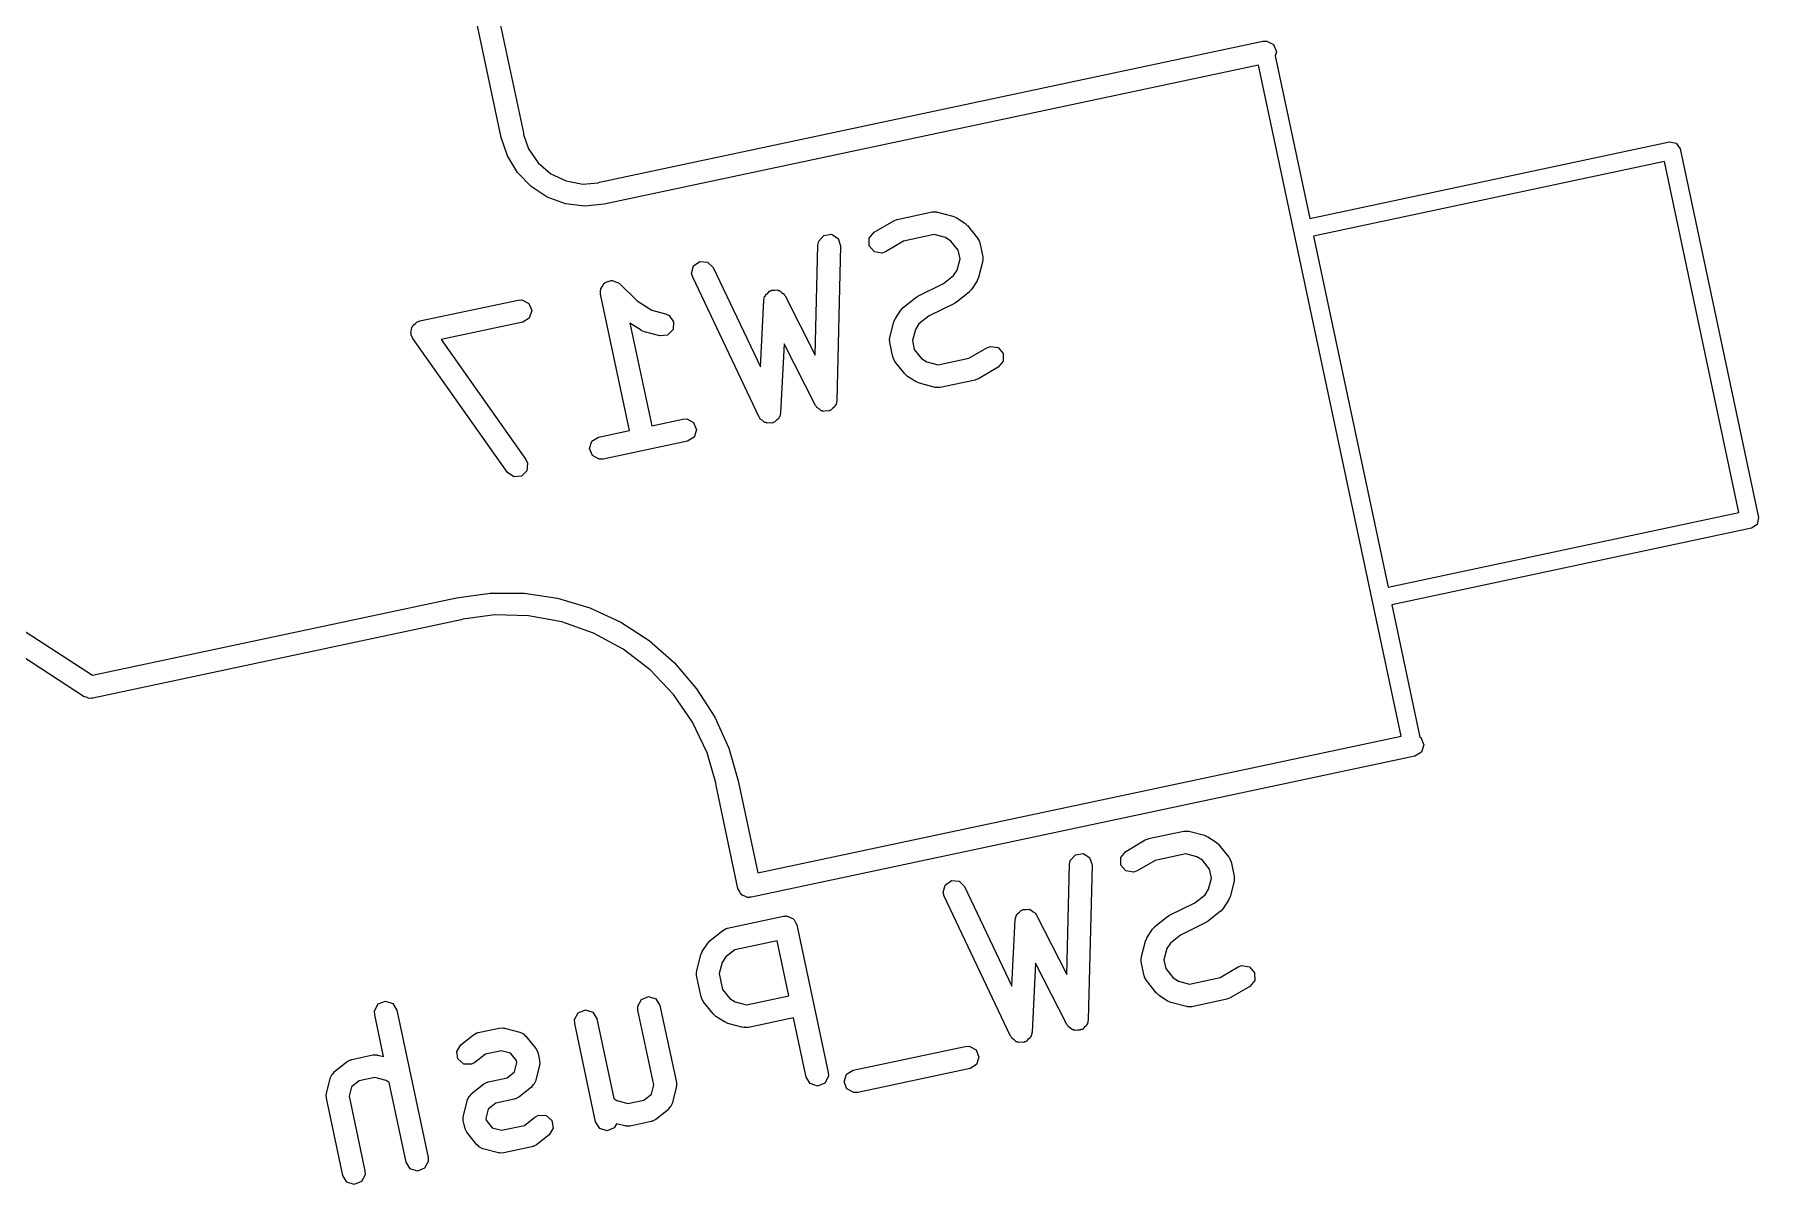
# Model space of a CAD drawing. Extents: x 1.67 to 9.8, y -5.96 to -1.88.
# Drawn here: x 7.0389 to 7.4892, y -3.6205 to -3.3202 of the extents above; entities that cross this region are included whole.
import ezdxf

# ---------------------------------------------------------------- set-up
doc = ezdxf.new("R2010")
doc.units = 0
doc.header["$MEASUREMENT"] = 0
doc.layers.add('BLACK', color=7, linetype='CONTINUOUS')

msp = doc.modelspace()

# ---------------------------------------------------------------- linework, layer by layer
at = {"layer": 'BLACK', "linetype": 'CONTINUOUS'}
for p, q in [((7.1608, -3.34708), (7.15287, -3.30977)), ((7.15839, -3.30735), (7.16658, -3.34586)), ((7.18642, -3.35874), (7.35971, -3.32191)), ((7.35971, -3.32191), (7.36074, -3.32187)), ((7.36074, -3.32187), (7.36252, -3.32282)), ((7.36252, -3.32282), (7.36328, -3.32469)), ((7.36328, -3.32469), (7.36294, -3.32573)), ((7.36294, -3.32573), (7.37197, -3.36821)), ((7.35863, -3.32818), (7.18765, -3.36452)), ((7.39588, -3.5034), (7.35863, -3.32818)), ((7.16658, -3.34586), (7.16658, -3.34586)), ((7.16658, -3.34586), (7.16658, -3.34586)), ((7.16658, -3.34586), (7.16658, -3.34586)), ((7.16658, -3.34586), (7.16659, -3.34633)), ((7.1624, -3.35189), (7.1608, -3.34708)), ((7.1608, -3.34708), (7.1608, -3.34708)), ((7.1608, -3.34708), (7.1608, -3.34708)), ((7.16659, -3.34633), (7.1679, -3.35004)), ((7.1679, -3.35004), (7.1704, -3.35367)), ((7.37197, -3.36821), (7.46593, -3.34823)), ((7.46593, -3.34823), (7.46771, -3.34856)), ((7.46771, -3.34856), (7.46874, -3.35005)), ((7.46874, -3.35005), (7.4892, -3.44633)), ((7.16503, -3.35622), (7.1624, -3.35189)), ((7.1704, -3.35367), (7.17375, -3.35653)), ((7.46461, -3.35335), (7.37295, -3.37283)), ((7.48409, -3.445), (7.46461, -3.35335)), ((7.16856, -3.35986), (7.16503, -3.35622)), ((7.17375, -3.35653), (7.17773, -3.35843)), ((7.17773, -3.35843), (7.18206, -3.35923)), ((7.18206, -3.35923), (7.18613, -3.35891)), ((7.18613, -3.35891), (7.18642, -3.35874)), ((7.18642, -3.35874), (7.18642, -3.35874)), ((7.18642, -3.35874), (7.18642, -3.35874)), ((7.17282, -3.36262), (7.16856, -3.35986)), ((7.17757, -3.36437), (7.17282, -3.36262)), ((7.1826, -3.36501), (7.17757, -3.36437)), ((7.18765, -3.36452), (7.1826, -3.36501)), ((7.18765, -3.36452), (7.18765, -3.36452)), ((7.26331, -3.36881), (7.26414, -3.3685)), ((7.26414, -3.3685), (7.2642, -3.36847)), ((7.2642, -3.36847), (7.27336, -3.36652)), ((7.27336, -3.36652), (7.27439, -3.36648)), ((7.27439, -3.36648), (7.27455, -3.36657)), ((7.27455, -3.36657), (7.27472, -3.36655)), ((7.27472, -3.36655), (7.27878, -3.3676)), ((7.27878, -3.3676), (7.27958, -3.36797)), ((7.27958, -3.36797), (7.27964, -3.36799)), ((7.27964, -3.36799), (7.28187, -3.36943)), ((7.24372, -3.37418), (7.24506, -3.37266)), ((7.24506, -3.37266), (7.24705, -3.37236)), ((7.24705, -3.37236), (7.24878, -3.37341)), ((7.25692, -3.37337), (7.2582, -3.37181)), ((7.2582, -3.37181), (7.26331, -3.36881)), ((7.27391, -3.37244), (7.26589, -3.37415)), ((7.27683, -3.3732), (7.27391, -3.37244)), ((7.28187, -3.36943), (7.28251, -3.37003)), ((7.28251, -3.37003), (7.28257, -3.37007)), ((7.28257, -3.37007), (7.28518, -3.37334)), ((7.37295, -3.37283), (7.39243, -3.46448)), ((7.24282, -3.40394), (7.24352, -3.37518)), ((7.24352, -3.37518), (7.24372, -3.37418)), ((7.24942, -3.37533), (7.24844, -3.41579)), ((7.24878, -3.37341), (7.24942, -3.37533)), ((7.25693, -3.37539), (7.25692, -3.37337)), ((7.25824, -3.37693), (7.25693, -3.37539)), ((7.26023, -3.37726), (7.25824, -3.37693)), ((7.26119, -3.37691), (7.26023, -3.37726)), ((7.26589, -3.37415), (7.26119, -3.37691)), ((7.27825, -3.37412), (7.27683, -3.3732)), ((7.28013, -3.37648), (7.27825, -3.37412)), ((7.28062, -3.37878), (7.28013, -3.37648)), ((7.28518, -3.37334), (7.28567, -3.37424)), ((7.28567, -3.37424), (7.28567, -3.37442)), ((7.28567, -3.37442), (7.28576, -3.37457)), ((7.28576, -3.37457), (7.28654, -3.37824)), ((7.21052, -3.38255), (7.21103, -3.38059)), ((7.21103, -3.38059), (7.21268, -3.37942)), ((7.21268, -3.37942), (7.21469, -3.37959)), ((7.21469, -3.37959), (7.21613, -3.38101)), ((7.21613, -3.38101), (7.22847, -3.40699)), ((7.27894, -3.38312), (7.27986, -3.3817)), ((7.27986, -3.3817), (7.28062, -3.37878)), ((7.28651, -3.37959), (7.28546, -3.38365)), ((7.28658, -3.37926), (7.28649, -3.37942)), ((7.28649, -3.37942), (7.28651, -3.37959)), ((7.28654, -3.37824), (7.28658, -3.37926)), ((7.18676, -3.38661), (7.18725, -3.3859)), ((7.18725, -3.3859), (7.18765, -3.38514)), ((7.18765, -3.38514), (7.18781, -3.38508)), ((7.18781, -3.38508), (7.1879, -3.38494)), ((7.1879, -3.38494), (7.18873, -3.38471)), ((7.18873, -3.38471), (7.18952, -3.38439)), ((7.18952, -3.38439), (7.18968, -3.38444)), ((7.18968, -3.38444), (7.18985, -3.38439)), ((7.18985, -3.38439), (7.19063, -3.38475)), ((7.19063, -3.38475), (7.19144, -3.38501)), ((7.19144, -3.38501), (7.19153, -3.38516)), ((7.19153, -3.38516), (7.19169, -3.38523)), ((7.19169, -3.38523), (7.19631, -3.38974)), ((7.2108, -3.38354), (7.21052, -3.38255)), ((7.22815, -3.4201), (7.2108, -3.38354)), ((7.26963, -3.38849), (7.27629, -3.38524)), ((7.27629, -3.38524), (7.27894, -3.38312)), ((7.28507, -3.38452), (7.28363, -3.38674)), ((7.28509, -3.38446), (7.28507, -3.38452)), ((7.28546, -3.38365), (7.28509, -3.38446)), ((7.1395, -3.39497), (7.16517, -3.38952)), ((7.16517, -3.38952), (7.1662, -3.38948)), ((7.1662, -3.38948), (7.16798, -3.39043)), ((7.16798, -3.39043), (7.16874, -3.3923)), ((7.1867, -3.38693), (7.18678, -3.38678)), ((7.18674, -3.38795), (7.1867, -3.38693)), ((7.19431, -3.42357), (7.18674, -3.38795)), ((7.18678, -3.38678), (7.18676, -3.38661)), ((7.19631, -3.38974), (7.20011, -3.39221)), ((7.22847, -3.40699), (7.22936, -3.38962)), ((7.22936, -3.38962), (7.22959, -3.38862)), ((7.22959, -3.38862), (7.22977, -3.38842)), ((7.22977, -3.38842), (7.22983, -3.38816)), ((7.22983, -3.38816), (7.23044, -3.3877)), ((7.23044, -3.3877), (7.23096, -3.38714)), ((7.23096, -3.38714), (7.23123, -3.3871)), ((7.23123, -3.3871), (7.23145, -3.38694)), ((7.23145, -3.38694), (7.23221, -3.38698)), ((7.23221, -3.38698), (7.23297, -3.38689)), ((7.23297, -3.38689), (7.23319, -3.38704)), ((7.23319, -3.38704), (7.23346, -3.38705)), ((7.23346, -3.38705), (7.23402, -3.38757)), ((7.23402, -3.38757), (7.23466, -3.38799)), ((7.23466, -3.38799), (7.23474, -3.38824)), ((7.23474, -3.38824), (7.23494, -3.38843)), ((7.23494, -3.38843), (7.24282, -3.40394)), ((7.26581, -3.39144), (7.26909, -3.38883)), ((7.26909, -3.38883), (7.26954, -3.38859)), ((7.26954, -3.38859), (7.26963, -3.38849)), ((7.27917, -3.3904), (7.27252, -3.39365)), ((7.27927, -3.3903), (7.27917, -3.3904)), ((7.27972, -3.39006), (7.27927, -3.3903)), ((7.28299, -3.38744), (7.27972, -3.39006)), ((7.28303, -3.38739), (7.28299, -3.38744)), ((7.28363, -3.38674), (7.28303, -3.38739)), ((7.13837, -3.39568), (7.13885, -3.39519)), ((7.13885, -3.39519), (7.1392, -3.39516)), ((7.1392, -3.39516), (7.1395, -3.39497)), ((7.1664, -3.39529), (7.14511, -3.39982)), ((7.16811, -3.39422), (7.1664, -3.39529)), ((7.16874, -3.3923), (7.16811, -3.39422)), ((7.1973, -3.39743), (7.19438, -3.39553)), ((7.19438, -3.39553), (7.20008, -3.42235)), ((7.20011, -3.39221), (7.20371, -3.39314)), ((7.20371, -3.39314), (7.20464, -3.39357)), ((7.20464, -3.39357), (7.20581, -3.39522)), ((7.20581, -3.39522), (7.20565, -3.39723)), ((7.2623, -3.39929), (7.26335, -3.39523)), ((7.26335, -3.39523), (7.26372, -3.39443)), ((7.26372, -3.39443), (7.26373, -3.39437)), ((7.26373, -3.39437), (7.26518, -3.39214)), ((7.26518, -3.39214), (7.26578, -3.3915)), ((7.26578, -3.3915), (7.26581, -3.39144)), ((7.27252, -3.39365), (7.26987, -3.39576)), ((7.13716, -3.39797), (7.13737, -3.39731)), ((7.13729, -3.39829), (7.13716, -3.39797)), ((7.13726, -3.39864), (7.13729, -3.39829)), ((7.1377, -3.39956), (7.13726, -3.39864)), ((7.13737, -3.39731), (7.13743, -3.39662)), ((7.13743, -3.39662), (7.13768, -3.39638)), ((7.13768, -3.39638), (7.13778, -3.39605)), ((7.16239, -3.43457), (7.1377, -3.39956)), ((7.13778, -3.39605), (7.13837, -3.39568)), ((7.14511, -3.39982), (7.16721, -3.43116)), ((7.19736, -3.39744), (7.1973, -3.39743)), ((7.19817, -3.39781), (7.19736, -3.39744)), ((7.20222, -3.39886), (7.19817, -3.39781)), ((7.20423, -3.39867), (7.20222, -3.39886)), ((7.20565, -3.39723), (7.20423, -3.39867)), ((7.26223, -3.39962), (7.26231, -3.39947)), ((7.26227, -3.40065), (7.26223, -3.39962)), ((7.26231, -3.39947), (7.2623, -3.39929)), ((7.26895, -3.39718), (7.26819, -3.4001)), ((7.26987, -3.39576), (7.26895, -3.39718)), ((7.23469, -3.40098), (7.23377, -3.41898)), ((7.24286, -3.41705), (7.23469, -3.40098)), ((7.26305, -3.40432), (7.26227, -3.40065)), ((7.26314, -3.40447), (7.26305, -3.40432)), ((7.26314, -3.40464), (7.26314, -3.40447)), ((7.26819, -3.4001), (7.26868, -3.40241)), ((7.26868, -3.40241), (7.27056, -3.40476)), ((7.28292, -3.40474), (7.28761, -3.40198)), ((7.28761, -3.40198), (7.28857, -3.40162)), ((7.28857, -3.40162), (7.29057, -3.40196)), ((7.29057, -3.40196), (7.29188, -3.40349)), ((7.29188, -3.40349), (7.29189, -3.40551)), ((7.26363, -3.40554), (7.26314, -3.40464)), ((7.26624, -3.40882), (7.26363, -3.40554)), ((7.26629, -3.40885), (7.26624, -3.40882)), ((7.26694, -3.40946), (7.26629, -3.40885)), ((7.27056, -3.40476), (7.27198, -3.40569)), ((7.27198, -3.40569), (7.2749, -3.40644)), ((7.2749, -3.40644), (7.28292, -3.40474)), ((7.29061, -3.40707), (7.28549, -3.41007)), ((7.29189, -3.40551), (7.29061, -3.40707)), ((7.26916, -3.4109), (7.26694, -3.40946)), ((7.26923, -3.41091), (7.26916, -3.4109)), ((7.27003, -3.41128), (7.26923, -3.41091)), ((7.27409, -3.41234), (7.27003, -3.41128)), ((7.27426, -3.41232), (7.27409, -3.41234)), ((7.27442, -3.4124), (7.27426, -3.41232)), ((7.27544, -3.41237), (7.27442, -3.4124)), ((7.28461, -3.41042), (7.27544, -3.41237)), ((7.28467, -3.41038), (7.28461, -3.41042)), ((7.28549, -3.41007), (7.28467, -3.41038)), ((7.24308, -3.41726), (7.24286, -3.41705)), ((7.24318, -3.41756), (7.24308, -3.41726)), ((7.2438, -3.41793), (7.24318, -3.41756)), ((7.24433, -3.41843), (7.2438, -3.41793)), ((7.24738, -3.41776), (7.2469, -3.41831)), ((7.24796, -3.41733), (7.24738, -3.41776)), ((7.24803, -3.41702), (7.24796, -3.41733)), ((7.24824, -3.41679), (7.24803, -3.41702)), ((7.24844, -3.41579), (7.24824, -3.41679)), ((7.20008, -3.42235), (7.2082, -3.42062)), ((7.2082, -3.42062), (7.20922, -3.42059)), ((7.20922, -3.42059), (7.21101, -3.42153)), ((7.21101, -3.42153), (7.21176, -3.42341)), ((7.22837, -3.42032), (7.22815, -3.4201)), ((7.22846, -3.42061), (7.22837, -3.42032)), ((7.22907, -3.42101), (7.22846, -3.42061)), ((7.22959, -3.42152), (7.22907, -3.42101)), ((7.2299, -3.42154), (7.22959, -3.42152)), ((7.23016, -3.42171), (7.2299, -3.42154)), ((7.23088, -3.42162), (7.23016, -3.42171)), ((7.2316, -3.42168), (7.23088, -3.42162)), ((7.23185, -3.4215), (7.2316, -3.42168)), ((7.23216, -3.42146), (7.23185, -3.4215)), ((7.23266, -3.42093), (7.23216, -3.42146)), ((7.23325, -3.42051), (7.23266, -3.42093)), ((7.23333, -3.42021), (7.23325, -3.42051)), ((7.23354, -3.41998), (7.23333, -3.42021)), ((7.23377, -3.41898), (7.23354, -3.41998)), ((7.24464, -3.41845), (7.24433, -3.41843)), ((7.2449, -3.41861), (7.24464, -3.41845)), ((7.24562, -3.4185), (7.2449, -3.41861)), ((7.24635, -3.41854), (7.24562, -3.4185)), ((7.2466, -3.41835), (7.24635, -3.41854)), ((7.2469, -3.41831), (7.2466, -3.41835)), ((7.18386, -3.42829), (7.18448, -3.42637)), ((7.18448, -3.42637), (7.18619, -3.4253)), ((7.18619, -3.4253), (7.19431, -3.42357)), ((7.20943, -3.4264), (7.18742, -3.43108)), ((7.21114, -3.42533), (7.20943, -3.4264)), ((7.21176, -3.42341), (7.21114, -3.42533)), ((7.16721, -3.43116), (7.16765, -3.43209)), ((7.18461, -3.43016), (7.18386, -3.42829)), ((7.1864, -3.43111), (7.18461, -3.43016)), ((7.18742, -3.43108), (7.1864, -3.43111)), ((7.16405, -3.43572), (7.16239, -3.43457)), ((7.16606, -3.43554), (7.16405, -3.43572)), ((7.16748, -3.4341), (7.16606, -3.43554)), ((7.16765, -3.43209), (7.16748, -3.4341)), ((7.39243, -3.46448), (7.48409, -3.445)), ((7.48738, -3.44913), (7.39342, -3.4691)), ((7.48887, -3.44811), (7.48738, -3.44913)), ((7.4892, -3.44633), (7.48887, -3.44811)), ((7.05404, -3.4875), (7.14912, -3.4673)), ((7.14912, -3.4673), (7.15788, -3.46608)), ((7.15788, -3.46608), (7.16673, -3.46612)), ((7.16673, -3.46612), (7.17548, -3.46742)), ((7.17548, -3.46742), (7.18396, -3.46995)), ((7.15907, -3.47175), (7.15074, -3.47285)), ((7.16789, -3.47198), (7.15907, -3.47175)), ((7.17658, -3.47359), (7.16789, -3.47198)), ((7.18396, -3.46995), (7.19199, -3.47367)), ((7.39342, -3.4691), (7.40077, -3.5037)), ((7.03199, -3.47319), (7.05404, -3.4875)), ((7.15035, -3.47307), (7.05407, -3.49354)), ((7.15074, -3.47285), (7.15035, -3.47307)), ((7.1849, -3.47654), (7.17658, -3.47359)), ((7.19266, -3.48075), (7.1849, -3.47654)), ((7.19199, -3.47367), (7.19941, -3.47849)), ((7.05185, -3.49312), (7.0285, -3.47796)), ((7.19967, -3.48613), (7.19266, -3.48075)), ((7.19941, -3.47849), (7.20607, -3.48431)), ((7.20607, -3.48431), (7.21183, -3.49103)), ((7.20575, -3.49253), (7.19967, -3.48613)), ((7.05248, -3.49327), (7.05185, -3.49312)), ((7.05305, -3.49357), (7.05248, -3.49327)), ((7.05369, -3.49355), (7.05305, -3.49357)), ((7.05382, -3.49358), (7.05369, -3.49355)), ((7.05389, -3.49354), (7.05382, -3.49358)), ((7.05407, -3.49354), (7.05389, -3.49354)), ((7.21075, -3.49981), (7.20575, -3.49253)), ((7.21183, -3.49103), (7.21658, -3.49849)), ((7.21658, -3.49849), (7.22021, -3.50656)), ((7.21455, -3.50778), (7.21075, -3.49981)), ((7.22778, -3.53912), (7.39588, -3.5034)), ((7.21686, -3.51559), (7.21455, -3.50778)), ((7.22021, -3.50656), (7.22267, -3.51506)), ((7.40113, -3.50761), (7.39941, -3.50868)), ((7.40077, -3.5037), (7.40099, -3.50382)), ((7.40099, -3.50382), (7.40175, -3.50569)), ((7.40175, -3.50569), (7.40113, -3.50761)), ((7.39941, -3.50868), (7.22612, -3.54552)), ((7.21689, -3.51628), (7.21686, -3.51559)), ((7.22262, -3.54324), (7.21689, -3.51628)), ((7.22267, -3.51506), (7.22266, -3.51506)), ((7.22266, -3.51506), (7.22266, -3.51506)), ((7.22266, -3.51506), (7.22778, -3.53912)), ((7.3239, -3.53354), (7.32901, -3.53054)), ((7.32901, -3.53054), (7.32983, -3.53023)), ((7.32983, -3.53023), (7.32989, -3.5302)), ((7.32989, -3.5302), (7.33906, -3.52825)), ((7.33906, -3.52825), (7.34008, -3.52821)), ((7.34008, -3.52821), (7.34024, -3.52829)), ((7.34024, -3.52829), (7.34042, -3.52828)), ((7.34042, -3.52828), (7.34447, -3.52933)), ((7.34447, -3.52933), (7.34528, -3.5297)), ((7.34528, -3.5297), (7.34534, -3.52971)), ((7.34534, -3.52971), (7.34756, -3.53116)), ((7.30942, -3.5359), (7.31075, -3.53439)), ((7.31075, -3.53439), (7.31275, -3.53409)), ((7.31275, -3.53409), (7.31447, -3.53514)), ((7.31447, -3.53514), (7.31512, -3.53705)), ((7.32261, -3.5351), (7.3239, -3.53354)), ((7.32262, -3.53712), (7.32261, -3.5351)), ((7.3396, -3.53417), (7.33159, -3.53587)), ((7.34252, -3.53493), (7.3396, -3.53417)), ((7.34394, -3.53585), (7.34252, -3.53493)), ((7.34756, -3.53116), (7.34821, -3.53176)), ((7.34821, -3.53176), (7.34826, -3.53179)), ((7.34826, -3.53179), (7.35088, -3.53507)), ((7.35088, -3.53507), (7.35137, -3.53597)), ((7.30851, -3.56567), (7.30921, -3.53691)), ((7.30921, -3.53691), (7.30942, -3.5359)), ((7.31512, -3.53705), (7.31413, -3.57751)), ((7.32393, -3.53865), (7.32262, -3.53712)), ((7.32593, -3.53899), (7.32393, -3.53865)), ((7.32689, -3.53863), (7.32593, -3.53899)), ((7.33159, -3.53587), (7.32689, -3.53863)), ((7.34582, -3.53821), (7.34394, -3.53585)), ((7.34631, -3.54051), (7.34582, -3.53821)), ((7.35137, -3.53597), (7.35136, -3.53615)), ((7.35136, -3.53615), (7.35146, -3.5363)), ((7.35146, -3.5363), (7.35223, -3.53996)), ((7.22302, -3.54389), (7.22262, -3.54324)), ((7.22331, -3.5446), (7.22302, -3.54389)), ((7.27622, -3.54427), (7.27673, -3.54232)), ((7.27673, -3.54232), (7.27837, -3.54115)), ((7.27837, -3.54115), (7.28039, -3.54131)), ((7.28039, -3.54131), (7.28182, -3.54273)), ((7.28182, -3.54273), (7.29416, -3.56872)), ((7.34463, -3.54485), (7.34555, -3.54343)), ((7.34555, -3.54343), (7.34631, -3.54051)), ((7.3522, -3.54132), (7.35115, -3.54538)), ((7.35227, -3.54099), (7.35219, -3.54115)), ((7.35219, -3.54115), (7.3522, -3.54132)), ((7.35223, -3.53996), (7.35227, -3.54099)), ((7.22355, -3.54473), (7.22331, -3.5446)), ((7.22369, -3.54495), (7.22355, -3.54473)), ((7.22442, -3.54519), (7.22369, -3.54495)), ((7.2251, -3.54555), (7.22442, -3.54519)), ((7.22548, -3.54554), (7.2251, -3.54555)), ((7.22561, -3.54558), (7.22548, -3.54554)), ((7.22573, -3.54553), (7.22561, -3.54558)), ((7.22612, -3.54552), (7.22573, -3.54553)), ((7.27649, -3.54526), (7.27622, -3.54427)), ((7.29384, -3.58182), (7.27649, -3.54526)), ((7.29692, -3.54883), (7.29714, -3.54867)), ((7.29714, -3.54867), (7.2979, -3.54871)), ((7.2979, -3.54871), (7.29866, -3.54861)), ((7.29866, -3.54861), (7.29889, -3.54876)), ((7.33533, -3.55021), (7.34198, -3.54696)), ((7.34198, -3.54696), (7.34463, -3.54485)), ((7.34932, -3.54847), (7.34872, -3.54911)), ((7.35077, -3.54624), (7.34932, -3.54847)), ((7.35078, -3.54618), (7.35077, -3.54624)), ((7.35115, -3.54538), (7.35078, -3.54618)), ((7.21986, -3.55358), (7.23453, -3.55046)), ((7.23453, -3.55046), (7.23492, -3.55045)), ((7.23492, -3.55045), (7.23504, -3.5504)), ((7.23504, -3.5504), (7.23517, -3.55044)), ((7.23517, -3.55044), (7.23556, -3.55043)), ((7.23556, -3.55043), (7.23623, -3.55079)), ((7.23623, -3.55079), (7.23696, -3.55103)), ((7.23696, -3.55103), (7.23711, -3.55125)), ((7.23711, -3.55125), (7.23734, -3.55138)), ((7.23734, -3.55138), (7.23763, -3.55209)), ((7.23763, -3.55209), (7.23803, -3.55274)), ((7.23803, -3.55274), (7.24622, -3.59125)), ((7.29416, -3.56872), (7.29505, -3.55134)), ((7.29505, -3.55134), (7.29528, -3.55034)), ((7.29528, -3.55034), (7.29546, -3.55014)), ((7.29546, -3.55014), (7.29553, -3.54988)), ((7.29553, -3.54988), (7.29614, -3.54942)), ((7.29614, -3.54942), (7.29666, -3.54886)), ((7.29666, -3.54886), (7.29692, -3.54883)), ((7.29889, -3.54876), (7.29916, -3.54878)), ((7.29916, -3.54878), (7.29972, -3.5493)), ((7.29972, -3.5493), (7.30036, -3.54971)), ((7.30036, -3.54971), (7.30044, -3.54997)), ((7.30044, -3.54997), (7.30063, -3.55015)), ((7.30063, -3.55015), (7.30851, -3.56567)), ((7.33147, -3.55322), (7.33151, -3.55317)), ((7.33151, -3.55317), (7.33478, -3.55056)), ((7.33478, -3.55056), (7.33523, -3.55031)), ((7.33523, -3.55031), (7.33533, -3.55021)), ((7.34487, -3.55213), (7.33821, -3.55538)), ((7.34496, -3.55203), (7.34487, -3.55213)), ((7.34541, -3.55178), (7.34496, -3.55203)), ((7.34869, -3.54917), (7.34541, -3.55178)), ((7.34872, -3.54911), (7.34869, -3.54917)), ((7.21328, -3.5597), (7.21472, -3.55748)), ((7.21472, -3.55748), (7.21532, -3.55683)), ((7.21532, -3.55683), (7.21536, -3.55678)), ((7.21536, -3.55678), (7.21863, -3.55416)), ((7.21863, -3.55416), (7.21954, -3.55367)), ((7.21954, -3.55367), (7.21971, -3.55368)), ((7.21971, -3.55368), (7.21986, -3.55358)), ((7.23287, -3.55685), (7.22177, -3.55921)), ((7.23593, -3.57125), (7.23287, -3.55685)), ((7.32799, -3.56102), (7.32905, -3.55696)), ((7.32905, -3.55696), (7.32941, -3.55616)), ((7.32941, -3.55616), (7.32943, -3.55609)), ((7.32943, -3.55609), (7.33087, -3.55387)), ((7.33087, -3.55387), (7.33147, -3.55322)), ((7.33556, -3.55749), (7.33464, -3.55891)), ((7.33821, -3.55538), (7.33556, -3.55749)), ((7.21184, -3.56462), (7.2129, -3.56057)), ((7.2129, -3.56057), (7.21326, -3.55976)), ((7.21326, -3.55976), (7.21328, -3.5597)), ((7.21941, -3.56109), (7.21849, -3.56251)), ((7.22177, -3.55921), (7.21941, -3.56109)), ((7.32792, -3.56135), (7.32801, -3.56119)), ((7.32796, -3.56237), (7.32792, -3.56135)), ((7.32801, -3.56119), (7.32799, -3.56102)), ((7.33464, -3.55891), (7.33388, -3.56183)), ((7.33388, -3.56183), (7.33437, -3.56413)), ((7.21178, -3.56495), (7.21186, -3.5648)), ((7.21181, -3.56598), (7.21178, -3.56495)), ((7.21298, -3.57148), (7.21181, -3.56598)), ((7.21186, -3.5648), (7.21184, -3.56462)), ((7.21849, -3.56251), (7.21773, -3.56543)), ((7.21773, -3.56543), (7.21861, -3.56957)), ((7.30038, -3.5627), (7.29946, -3.58071)), ((7.30855, -3.57878), (7.30038, -3.5627)), ((7.32874, -3.56604), (7.32796, -3.56237)), ((7.32883, -3.56619), (7.32874, -3.56604)), ((7.32883, -3.56637), (7.32883, -3.56619)), ((7.32932, -3.56727), (7.32883, -3.56637)), ((7.33437, -3.56413), (7.33625, -3.56649)), ((7.33625, -3.56649), (7.33767, -3.56741)), ((7.34059, -3.56817), (7.34861, -3.56647)), ((7.34861, -3.56647), (7.35331, -3.56371)), ((7.35331, -3.56371), (7.35427, -3.56335)), ((7.35427, -3.56335), (7.35626, -3.56368)), ((7.35626, -3.56368), (7.35757, -3.56522)), ((7.35757, -3.56522), (7.35759, -3.56724)), ((7.21861, -3.56957), (7.22049, -3.57193)), ((7.33193, -3.57055), (7.32932, -3.56727)), ((7.33199, -3.57058), (7.33193, -3.57055)), ((7.33263, -3.57118), (7.33199, -3.57058)), ((7.33486, -3.57263), (7.33263, -3.57118)), ((7.33767, -3.56741), (7.34059, -3.56817)), ((7.3563, -3.5688), (7.35119, -3.5718)), ((7.35759, -3.56724), (7.3563, -3.5688)), ((7.1277, -3.57516), (7.12864, -3.57338)), ((7.12773, -3.57618), (7.1277, -3.57516)), ((7.12864, -3.57338), (7.13052, -3.57262)), ((7.13052, -3.57262), (7.13244, -3.57324)), ((7.13244, -3.57324), (7.13351, -3.57496)), ((7.13351, -3.57496), (7.14169, -3.61347)), ((7.17994, -3.57747), (7.18088, -3.57569)), ((7.18088, -3.57569), (7.18276, -3.57493)), ((7.18276, -3.57493), (7.18468, -3.57556)), ((7.18468, -3.57556), (7.18575, -3.57727)), ((7.19644, -3.57396), (7.19739, -3.57218)), ((7.19648, -3.57499), (7.19644, -3.57396)), ((7.20062, -3.59448), (7.19648, -3.57499)), ((7.19739, -3.57218), (7.19926, -3.57142)), ((7.19926, -3.57142), (7.20118, -3.57205)), ((7.20118, -3.57205), (7.20225, -3.57376)), ((7.20225, -3.57376), (7.20654, -3.59393)), ((7.21307, -3.57163), (7.21298, -3.57148)), ((7.21307, -3.57181), (7.21307, -3.57163)), ((7.21356, -3.57271), (7.21307, -3.57181)), ((7.21617, -3.57598), (7.21356, -3.57271)), ((7.22049, -3.57193), (7.22191, -3.57285)), ((7.22191, -3.57285), (7.22483, -3.57361)), ((7.22483, -3.57361), (7.23593, -3.57125)), ((7.33492, -3.57264), (7.33486, -3.57263)), ((7.33572, -3.57301), (7.33492, -3.57264)), ((7.33978, -3.57406), (7.33572, -3.57301)), ((7.33996, -3.57404), (7.33978, -3.57406)), ((7.34011, -3.57413), (7.33996, -3.57404)), ((7.34114, -3.57409), (7.34011, -3.57413)), ((7.35031, -3.57214), (7.34114, -3.57409)), ((7.35036, -3.57211), (7.35031, -3.57214)), ((7.35119, -3.5718), (7.35036, -3.57211)), ((7.13005, -3.5871), (7.12773, -3.57618)), ((7.15474, -3.58084), (7.16024, -3.57967)), ((7.16024, -3.57967), (7.16127, -3.57964)), ((7.16127, -3.57964), (7.16142, -3.57972)), ((7.16142, -3.57972), (7.1616, -3.5797)), ((7.1616, -3.5797), (7.16565, -3.58076)), ((7.17997, -3.5785), (7.17994, -3.57747)), ((7.18543, -3.60417), (7.17997, -3.5785)), ((7.18575, -3.57727), (7.19017, -3.59808)), ((7.21623, -3.57602), (7.21617, -3.57598)), ((7.21687, -3.57662), (7.21623, -3.57602)), ((7.2191, -3.57806), (7.21687, -3.57662)), ((7.21916, -3.57808), (7.2191, -3.57806)), ((7.21996, -3.57845), (7.21916, -3.57808)), ((7.22402, -3.5795), (7.21996, -3.57845)), ((7.2242, -3.57948), (7.22402, -3.5795)), ((7.22435, -3.57957), (7.2242, -3.57948)), ((7.22538, -3.57953), (7.22435, -3.57957)), ((7.23716, -3.57703), (7.22538, -3.57953)), ((7.24044, -3.59248), (7.23716, -3.57703)), ((7.30878, -3.57899), (7.30855, -3.57878)), ((7.30887, -3.57928), (7.30878, -3.57899)), ((7.30949, -3.57966), (7.30887, -3.57928)), ((7.31003, -3.58016), (7.30949, -3.57966)), ((7.31033, -3.58017), (7.31003, -3.58016)), ((7.3106, -3.58033), (7.31033, -3.58017)), ((7.31229, -3.58008), (7.31204, -3.58026)), ((7.3126, -3.58003), (7.31229, -3.58008)), ((7.31308, -3.57949), (7.3126, -3.58003)), ((7.31366, -3.57905), (7.31308, -3.57949)), ((7.31373, -3.57875), (7.31366, -3.57905)), ((7.31393, -3.57852), (7.31373, -3.57875)), ((7.31413, -3.57751), (7.31393, -3.57852)), ((7.14918, -3.58576), (7.15024, -3.58403)), ((7.15024, -3.58403), (7.15351, -3.58142)), ((7.15351, -3.58142), (7.15441, -3.58093)), ((7.15441, -3.58093), (7.15459, -3.58093)), ((7.15459, -3.58093), (7.15474, -3.58084)), ((7.16565, -3.58076), (7.16659, -3.58118)), ((7.16659, -3.58118), (7.16684, -3.58154)), ((7.16684, -3.58154), (7.16722, -3.58177)), ((7.16722, -3.58177), (7.16983, -3.58505)), ((7.25267, -3.59069), (7.28201, -3.58446)), ((7.28201, -3.58446), (7.28303, -3.58442)), ((7.28303, -3.58442), (7.28482, -3.58537)), ((7.29406, -3.58204), (7.29384, -3.58182)), ((7.29416, -3.58234), (7.29406, -3.58204)), ((7.29477, -3.58273), (7.29416, -3.58234)), ((7.29528, -3.58324), (7.29477, -3.58273)), ((7.29559, -3.58327), (7.29528, -3.58324)), ((7.29585, -3.58344), (7.29559, -3.58327)), ((7.29657, -3.58335), (7.29585, -3.58344)), ((7.2973, -3.58341), (7.29657, -3.58335)), ((7.29755, -3.58323), (7.2973, -3.58341)), ((7.29786, -3.58319), (7.29755, -3.58323)), ((7.29835, -3.58266), (7.29786, -3.58319)), ((7.29894, -3.58224), (7.29835, -3.58266)), ((7.29902, -3.58194), (7.29894, -3.58224)), ((7.29923, -3.58171), (7.29902, -3.58194)), ((7.29946, -3.58071), (7.29923, -3.58171)), ((7.31132, -3.58023), (7.3106, -3.58033)), ((7.31204, -3.58026), (7.31132, -3.58023)), ((7.11723, -3.59105), (7.1205, -3.58844)), ((7.1205, -3.58844), (7.12141, -3.58795)), ((7.12141, -3.58795), (7.12158, -3.58795)), ((7.12158, -3.58795), (7.12173, -3.58786)), ((7.12173, -3.58786), (7.12723, -3.58669)), ((7.12723, -3.58669), (7.12826, -3.58665)), ((7.12826, -3.58665), (7.12841, -3.58673)), ((7.12841, -3.58673), (7.12859, -3.58672)), ((7.12859, -3.58672), (7.13005, -3.5871)), ((7.14948, -3.58775), (7.14918, -3.58576)), ((7.151, -3.58909), (7.14948, -3.58775)), ((7.15302, -3.58914), (7.151, -3.58909)), ((7.15392, -3.58865), (7.15302, -3.58914)), ((7.15665, -3.58647), (7.15392, -3.58865)), ((7.16079, -3.58559), (7.15665, -3.58647)), ((7.16322, -3.58622), (7.16079, -3.58559)), ((7.16478, -3.58819), (7.16322, -3.58622)), ((7.16425, -3.59109), (7.16488, -3.58866)), ((7.16488, -3.58866), (7.16478, -3.58819)), ((7.16983, -3.58505), (7.17032, -3.58595)), ((7.17032, -3.58595), (7.17032, -3.58613)), ((7.17032, -3.58613), (7.17041, -3.58628)), ((7.17041, -3.58628), (7.1708, -3.58811)), ((7.17084, -3.58914), (7.17076, -3.58929)), ((7.1708, -3.58811), (7.17084, -3.58914)), ((7.28495, -3.58916), (7.28323, -3.59023)), ((7.28482, -3.58537), (7.28557, -3.58724)), ((7.28557, -3.58724), (7.28495, -3.58916)), ((7.11516, -3.59667), (7.11621, -3.59262)), ((7.11621, -3.59262), (7.11664, -3.59168)), ((7.11664, -3.59168), (7.117, -3.59143)), ((7.117, -3.59143), (7.11723, -3.59105)), ((7.12364, -3.59349), (7.12168, -3.59505)), ((7.12778, -3.59261), (7.12364, -3.59349)), ((7.1307, -3.59337), (7.12778, -3.59261)), ((7.13149, -3.59388), (7.1307, -3.59337)), ((7.15732, -3.59377), (7.15747, -3.59368)), ((7.15747, -3.59368), (7.16229, -3.59265)), ((7.16229, -3.59265), (7.16425, -3.59109)), ((7.16972, -3.59353), (7.16929, -3.59446)), ((7.17077, -3.58947), (7.16972, -3.59353)), ((7.17076, -3.58929), (7.17077, -3.58947)), ((7.24151, -3.59419), (7.24044, -3.59248)), ((7.24626, -3.59227), (7.24531, -3.59406)), ((7.24622, -3.59125), (7.24626, -3.59227)), ((7.25033, -3.59368), (7.25095, -3.59176)), ((7.25109, -3.59556), (7.25033, -3.59368)), ((7.25095, -3.59176), (7.25267, -3.59069)), ((7.28323, -3.59023), (7.25389, -3.59647)), ((7.11509, -3.59701), (7.11517, -3.59685)), ((7.11512, -3.59803), (7.11509, -3.59701)), ((7.11941, -3.6182), (7.11512, -3.59803)), ((7.11517, -3.59685), (7.11516, -3.59667)), ((7.12168, -3.59505), (7.12105, -3.59748)), ((7.12105, -3.59748), (7.12519, -3.61697)), ((7.13592, -3.61469), (7.13149, -3.59388)), ((7.15195, -3.59844), (7.15237, -3.5975)), ((7.15237, -3.5975), (7.15273, -3.59725)), ((7.15273, -3.59725), (7.15296, -3.59687)), ((7.15296, -3.59687), (7.15624, -3.59426)), ((7.15624, -3.59426), (7.15714, -3.59377)), ((7.15714, -3.59377), (7.15732, -3.59377)), ((7.16435, -3.59819), (7.1642, -3.59828)), ((7.16452, -3.5982), (7.16435, -3.59819)), ((7.16542, -3.59771), (7.16452, -3.5982)), ((7.1687, -3.59509), (7.16542, -3.59771)), ((7.16893, -3.59471), (7.1687, -3.59509)), ((7.16929, -3.59446), (7.16893, -3.59471)), ((7.19017, -3.59808), (7.19097, -3.59859)), ((7.19802, -3.59847), (7.19999, -3.59691)), ((7.19999, -3.59691), (7.20062, -3.59448)), ((7.20651, -3.59529), (7.20546, -3.59935)), ((7.20658, -3.59496), (7.20649, -3.59511)), ((7.20649, -3.59511), (7.20651, -3.59529)), ((7.20654, -3.59393), (7.20658, -3.59496)), ((7.24343, -3.59481), (7.24151, -3.59419)), ((7.24531, -3.59406), (7.24343, -3.59481)), ((7.25287, -3.5965), (7.25109, -3.59556)), ((7.25389, -3.59647), (7.25287, -3.5965)), ((7.15083, -3.60283), (7.15091, -3.60267)), ((7.15089, -3.60249), (7.15195, -3.59844)), ((7.15091, -3.60267), (7.15089, -3.60249)), ((7.15741, -3.60087), (7.15678, -3.6033)), ((7.15938, -3.59931), (7.15741, -3.60087)), ((7.1642, -3.59828), (7.15938, -3.59931)), ((7.16958, -3.60292), (7.17048, -3.60243)), ((7.17048, -3.60243), (7.1725, -3.60248)), ((7.1725, -3.60248), (7.17402, -3.60382)), ((7.19097, -3.59859), (7.19389, -3.59935)), ((7.19389, -3.59935), (7.19802, -3.59847)), ((7.20444, -3.60091), (7.20116, -3.60353)), ((7.20467, -3.60054), (7.20444, -3.60091)), ((7.20503, -3.60028), (7.20467, -3.60054)), ((7.20546, -3.59935), (7.20503, -3.60028)), ((7.15086, -3.60385), (7.15083, -3.60283)), ((7.15125, -3.60568), (7.15086, -3.60385)), ((7.15135, -3.60583), (7.15125, -3.60568)), ((7.15134, -3.60601), (7.15135, -3.60583)), ((7.15183, -3.60691), (7.15134, -3.60601)), ((7.15444, -3.61019), (7.15183, -3.60691)), ((7.15678, -3.6033), (7.15688, -3.60377)), ((7.15688, -3.60377), (7.15845, -3.60574)), ((7.15845, -3.60574), (7.16088, -3.60637)), ((7.16088, -3.60637), (7.16685, -3.6051)), ((7.16685, -3.6051), (7.16958, -3.60292)), ((7.17432, -3.60582), (7.17326, -3.60754)), ((7.17402, -3.60382), (7.17432, -3.60582)), ((7.1865, -3.60588), (7.18543, -3.60417)), ((7.18842, -3.60651), (7.1865, -3.60588)), ((7.19029, -3.60575), (7.18842, -3.60651)), ((7.19087, -3.60467), (7.19029, -3.60575)), ((7.19308, -3.60524), (7.19087, -3.60467)), ((7.19325, -3.60523), (7.19308, -3.60524)), ((7.19341, -3.60531), (7.19325, -3.60523)), ((7.19443, -3.60527), (7.19341, -3.60531)), ((7.19993, -3.60411), (7.19443, -3.60527)), ((7.20008, -3.60401), (7.19993, -3.60411)), ((7.20026, -3.60402), (7.20008, -3.60401)), ((7.20116, -3.60353), (7.20026, -3.60402)), ((7.15482, -3.61042), (7.15444, -3.61019)), ((7.15508, -3.61078), (7.15482, -3.61042)), ((7.15601, -3.61121), (7.15508, -3.61078)), ((7.16007, -3.61226), (7.15601, -3.61121)), ((7.16876, -3.61073), (7.16142, -3.61229)), ((7.16891, -3.61064), (7.16876, -3.61073)), ((7.16909, -3.61064), (7.16891, -3.61064)), ((7.16999, -3.61015), (7.16909, -3.61064)), ((7.17326, -3.60754), (7.16999, -3.61015)), ((7.13699, -3.61641), (7.13592, -3.61469)), ((7.14173, -3.61449), (7.14078, -3.61627)), ((7.14169, -3.61347), (7.14173, -3.61449)), ((7.16024, -3.61224), (7.16007, -3.61226)), ((7.1604, -3.61233), (7.16024, -3.61224)), ((7.16142, -3.61229), (7.1604, -3.61233)), ((7.12048, -3.61991), (7.11941, -3.6182)), ((7.1224, -3.62054), (7.12048, -3.61991)), ((7.12428, -3.61978), (7.1224, -3.62054)), ((7.12522, -3.618), (7.12428, -3.61978)), ((7.12519, -3.61697), (7.12522, -3.618)), ((7.13891, -3.61703), (7.13699, -3.61641)), ((7.14078, -3.61627), (7.13891, -3.61703))]:
    msp.add_line(p, q, dxfattribs=at)

doc.saveas('drawing.dxf')
